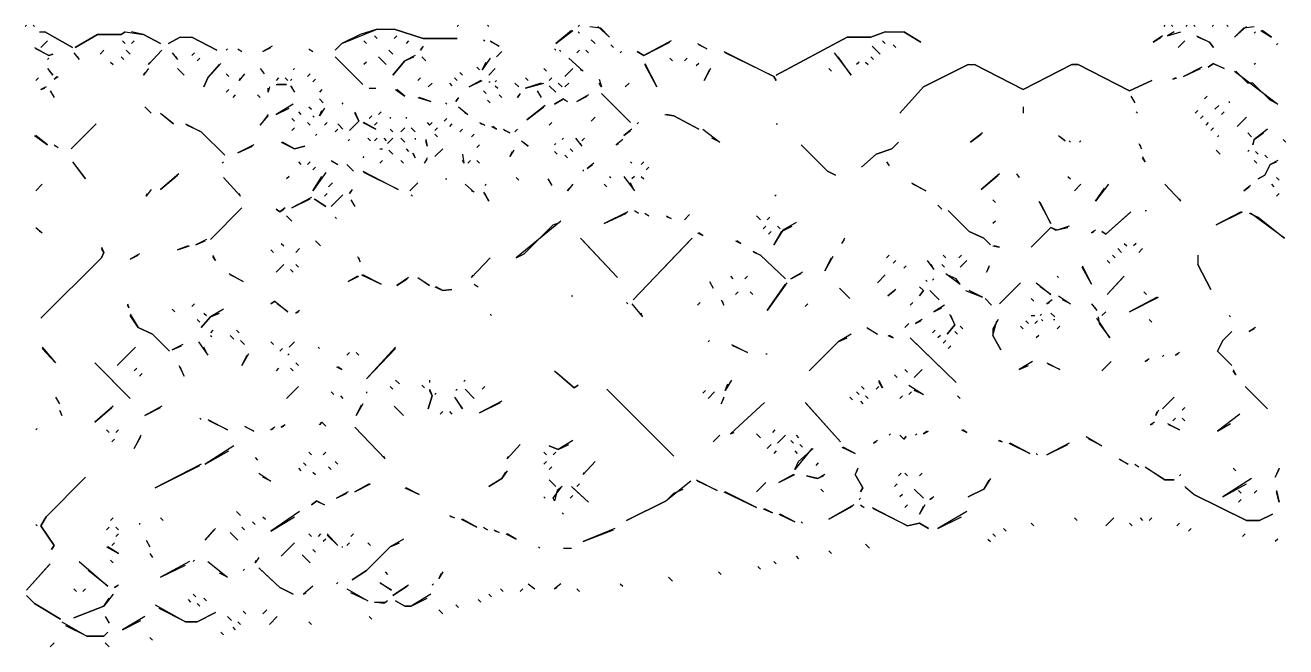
# Model space of a CAD drawing. Extents: x 1 to 2775, y -31 to 2075.
# Drawn here: x 1571.2 to 1731.2, y 1996 to 2074.8 of the extents above; entities that cross this region are included whole.
import ezdxf

# ---------------------------------------------------------------- set-up
doc = ezdxf.new("R2010")
doc.units = 0
doc.layers.add('LINEWORK', color=4, linetype='CONTINUOUS')

msp = doc.modelspace()

# ---------------------------------------------------------------- linework, layer by layer
at = {"layer": 'LINEWORK'}
for points in [[(1571.3333, 2074.8333), (1571.1667, 2074.6667)], [(1572.1667, 2074.8333), (1572.3333, 2074.6667)], [(1573, 2074), (1573.6667, 2074), (1577.1667, 2072), (1573.6667, 2074)], [(1583.8333, 2074), (1583.3333, 2073.6667), (1580.3333, 2073.6667), (1577.5, 2072), (1580.3333, 2073.6667), (1583.3333, 2073.6667), (1583.8333, 2074), (1586.1667, 2073.6667), (1588.3333, 2072.5), (1586.1667, 2073.6667), (1584.6667, 2074)], [(1615.8333, 2074.3333), (1613.6667, 2073.6667), (1611.3333, 2072.5), (1610.5, 2071.6667), (1611.3333, 2072.5), (1615.8333, 2074.3333), (1618, 2074.3333), (1621.6667, 2073.1667), (1626, 2073.1667), (1621.6667, 2073.1667), (1618, 2074.3333)], [(1626.1667, 2074.8333), (1626, 2074.6667)], [(1629.8333, 2074.8333), (1630, 2074.6667)], [(1640.5, 2074.1667), (1638.5, 2072.5), (1640.6667, 2074.1667)], [(1641.5, 2074.8333), (1641.3333, 2074.6667)], [(1641.3333, 2074), (1641.5, 2073.8333)], [(1642.8333, 2074.6667), (1644.1667, 2074.5), (1645.3333, 2073.3333), (1643.8333, 2074.6667)], [(1680.3333, 2074), (1678.5, 2073.3333), (1675.5, 2073.3333), (1666.5, 2068.5), (1675.5, 2073.3333), (1678.5, 2073.3333), (1680.3333, 2074), (1682.6667, 2074), (1684.8333, 2072.6667), (1682.6667, 2074)], [(1715.8333, 2074.8333), (1715.6667, 2074.6667)], [(1717, 2074), (1716.1667, 2073.5), (1717.8333, 2074)], [(1716.6667, 2074.8333), (1716.8333, 2074.6667)], [(1718.6667, 2074.8333), (1718.5, 2074.6667)], [(1719.5, 2074.8333), (1719.6667, 2074.6667)], [(1722, 2074.8333), (1721.8333, 2074.6667)], [(1723.6667, 2074.8333), (1723.8333, 2074.6667)], [(1726.1667, 2074.6667), (1724.6667, 2073.3333), (1725.8333, 2074.5), (1727.1667, 2074.6667)], [(1727.3333, 2074), (1727.1667, 2073.8333)], [(1728, 2074.1667), (1729.3333, 2073.3333), (1728.1667, 2074.1667)], [(1572.3333, 2072), (1574.1667, 2071), (1574.6667, 2071.1667), (1574.1667, 2071), (1572.5, 2071.8333)], [(1574, 2072.8333), (1573.1667, 2072)], [(1583.5, 2072.8333), (1583.8333, 2072.5)], [(1585, 2072.8333), (1584.6667, 2072.5)], [(1590.8333, 2073.3333), (1589.3333, 2072.5), (1590.8333, 2073.3333), (1592.3333, 2073.3333), (1595.5, 2071.6667), (1592.3333, 2073.3333)], [(1602.5, 2072.1667), (1601.3333, 2071.5), (1602.3333, 2072)], [(1614.1667, 2072.8333), (1614.5, 2072.5)], [(1615.5, 2073.5), (1615.8333, 2073.1667)], [(1618.3333, 2073.5), (1618, 2073.1667)], [(1619.8333, 2072.8333), (1619.5, 2072.5)], [(1621.6667, 2072.1667), (1621.3333, 2071.6667), (1621.5, 2072)], [(1629.3333, 2073), (1629.5, 2072.8333)], [(1630.1667, 2072.8333), (1631.3333, 2072.1667), (1630.3333, 2072.6667)], [(1643, 2073), (1643.5, 2072.5)], [(1645.5, 2072.3333), (1645.8333, 2072)], [(1653.1667, 2072.8333), (1649.6667, 2071), (1648.8333, 2071.5), (1649.6667, 2071), (1653, 2072.6667)], [(1656.5, 2072.5), (1657.6667, 2071.8333), (1656.6667, 2072.3333)], [(1678.6667, 2072.1667), (1679.6667, 2071.1667)], [(1680, 2072.8333), (1680.3333, 2072.5)], [(1681.3333, 2072.3333), (1681.6667, 2072)], [(1715.5, 2073.5), (1714.3333, 2072.6667), (1715.3333, 2073.3333)], [(1718.3333, 2072.8333), (1717.5, 2072)], [(1719.8333, 2073.5), (1721.5, 2072.6667), (1722, 2072), (1721.5, 2072.6667), (1720, 2073.3333)], [(1730.1667, 2072.5), (1730, 2072.3333)], [(1574.1667, 2070.6667), (1574, 2070.5)], [(1577.3333, 2071.3333), (1578, 2070.5), (1577.8333, 2070.8333)], [(1581.1667, 2071.6667), (1580.6667, 2071.1667)], [(1583.3333, 2070.8333), (1583.6667, 2070.5)], [(1584, 2071.6667), (1584.5, 2071.1667)], [(1588.5, 2071.6667), (1586.8333, 2069.8333), (1587, 2070.1667)], [(1589.8333, 2071.3333), (1590.5, 2070.5), (1590.3333, 2070.8333)], [(1592.6667, 2071.3333), (1592.3333, 2071)], [(1593.3333, 2070.6667), (1593, 2070.3333)], [(1596.8333, 2071.8333), (1596.6667, 2071.6667)], [(1598.1667, 2071.8333), (1598.6667, 2071.5), (1598.3333, 2071.6667)], [(1607.1667, 2071.8333), (1607.6667, 2071.5), (1607.3333, 2071.6667)], [(1610.5, 2070.8333), (1614, 2067.3333)], [(1616, 2070.8333), (1617, 2069.8333)], [(1617.3333, 2071.6667), (1617.8333, 2071.1667)], [(1620.6667, 2071), (1619.3333, 2070.3333), (1617.8333, 2068.5), (1619.3333, 2070.3333), (1620.5, 2070.8333)], [(1621.5, 2070.8333), (1622, 2070.3333)], [(1630.1667, 2070.6667), (1629.1667, 2069.1667), (1629.6667, 2070.1667)], [(1631.6667, 2071.5), (1631, 2070.8333)], [(1638.3333, 2071.8333), (1638.5, 2071.6667)], [(1639, 2071.6667), (1639.1667, 2071.5)], [(1640.1667, 2070.6667), (1642, 2069), (1641.6667, 2069.1667)], [(1641.5, 2071.6667), (1641.1667, 2071.3333)], [(1642.3333, 2071.6667), (1642.6667, 2071.3333)], [(1646.8333, 2071.5), (1646.6667, 2071.3333)], [(1653, 2070.6667), (1653.3333, 2070.3333)], [(1655.1667, 2070.6667), (1654.8333, 2070.3333)], [(1659.8333, 2071.5), (1666.1667, 2068.3333), (1666.5, 2067.8333), (1666.1667, 2068.3333), (1660, 2071.3333)], [(1673.8333, 2071.3333), (1676, 2068.5), (1674.3333, 2070.8333)], [(1678.5, 2070.8333), (1678.8333, 2070.5)], [(1574, 2069.3333), (1574.6667, 2068.5), (1574.1667, 2069.1667)], [(1582, 2070.1667), (1582.3333, 2069.8333)], [(1586.8333, 2069.3333), (1586.1667, 2068.5), (1586.3333, 2068.8333)], [(1590.5, 2069.3333), (1591.3333, 2068.5)], [(1596, 2070), (1594.3333, 2068.1667), (1593.8333, 2067), (1594.3333, 2068.1667), (1595.8333, 2069.8333)], [(1601, 2069.3333), (1601.5, 2068.6667), (1601.3333, 2069)], [(1605.3333, 2069.3333), (1605.1667, 2069.1667)], [(1614.5, 2070.1667), (1614.1667, 2069.8333)], [(1626.3333, 2068.8333), (1626.6667, 2068.5)], [(1628.5, 2069.5), (1628.8333, 2069.1667)], [(1630.8333, 2069.3333), (1630, 2068.5)], [(1637, 2069.3333), (1637.3333, 2069)], [(1640.6667, 2069.3333), (1639.6667, 2068.3333)], [(1649.8333, 2070), (1651.3333, 2067), (1649.8333, 2069.8333)], [(1656.6667, 2070), (1656.3333, 2069.6667)], [(1658.1667, 2069.3333), (1657.3333, 2067.8333), (1658, 2069.1667)], [(1673.1667, 2069.3333), (1673.5, 2069)], [(1677, 2070.1667), (1676.6667, 2069.8333)], [(1677.8333, 2070.1667), (1678.1667, 2069.8333)], [(1690.8333, 2069.8333), (1685.1667, 2067), (1682.1667, 2063.6667), (1685.1667, 2067), (1690.8333, 2069.8333), (1691.6667, 2069.8333), (1697.8333, 2066.6667), (1704, 2069.8333), (1704.8333, 2069.8333), (1711.3333, 2066.5), (1714.1667, 2067.8333), (1711.3333, 2066.5), (1704.8333, 2069.8333), (1704, 2069.8333), (1697.8333, 2066.6667), (1691.6667, 2069.8333)], [(1720.5, 2069.5), (1718.1667, 2068.3333), (1720.3333, 2069.3333)], [(1722, 2070), (1721.3333, 2069.5), (1722, 2070), (1723.3333, 2069.3333), (1722.1667, 2069.8333)], [(1724.6667, 2069), (1730.1667, 2064.8333), (1729.1667, 2065.3333), (1727, 2067.5), (1726.3333, 2067.5), (1724.8333, 2069)], [(1727.3333, 2070), (1727.1667, 2069.8333)], [(1572.8333, 2068.1667), (1572.5, 2067.8333)], [(1575.1667, 2068.3333), (1574.8333, 2068), (1575.3333, 2068.3333)], [(1596.6667, 2068.6667), (1597, 2068.3333)], [(1599, 2068.6667), (1598.3333, 2067.8333), (1598.5, 2068.1667)], [(1603.3333, 2068.1667), (1603, 2067.8333)], [(1603, 2067.3333), (1604.3333, 2067.3333), (1603.1667, 2067.3333)], [(1604.1667, 2068.1667), (1604.5, 2067.8333)], [(1605, 2068), (1604.8333, 2067.8333)], [(1607.3333, 2068.6667), (1607, 2068.3333)], [(1608, 2068), (1607.6667, 2067.6667)], [(1621.3333, 2068.1667), (1621, 2067.8333)], [(1622.8333, 2067.5), (1622.3333, 2067)], [(1625, 2067.5), (1625.3333, 2067.1667)], [(1625.6667, 2068.1667), (1626, 2067.8333)], [(1629, 2067.8333), (1627.5, 2067), (1629.1667, 2067.8333)], [(1630, 2067.6667), (1630.1667, 2067.6667)], [(1631, 2067.8333), (1630.8333, 2067.6667)], [(1633.3333, 2067.5), (1633.8333, 2067)], [(1634.6667, 2068.1667), (1635, 2067.8333)], [(1636.6667, 2067.5), (1634.6667, 2066.8333), (1637, 2067.5)], [(1638, 2068.1667), (1637.6667, 2067.8333)], [(1638.8333, 2067.5), (1639.3333, 2067)], [(1640.1667, 2067.5), (1639.6667, 2067)], [(1644, 2068), (1644.3333, 2067), (1644, 2067.5)], [(1647.8333, 2067.5), (1647.3333, 2067)], [(1717.1667, 2068.1667), (1716.8333, 2068), (1717.3333, 2068.1667)], [(1573.8333, 2067), (1573.1667, 2066.6667), (1573.6667, 2066.8333)], [(1574.3333, 2066.5), (1574.8333, 2065.6667), (1574.5, 2066.3333)], [(1597, 2066.6667), (1596.6667, 2066.3333)], [(1597.8333, 2066), (1597.5, 2065.6667)], [(1600.6667, 2066), (1601, 2065.6667)], [(1602.1667, 2067), (1602, 2066.3333), (1602, 2066.8333)], [(1604.8333, 2067.1667), (1605.3333, 2066.3333), (1605, 2067)], [(1608.8333, 2066.6667), (1608.5, 2066.3333)], [(1614.8333, 2066.8333), (1615.6667, 2066.8333)], [(1618.1667, 2066.6667), (1619.3333, 2065.8333), (1618.3333, 2066.6667)], [(1621, 2065.6667), (1622.6667, 2065.1667), (1621.1667, 2065.6667)], [(1626.1667, 2065.6667), (1625.8333, 2065.1667), (1626, 2065.5)], [(1629.3333, 2066.5), (1629.6667, 2066.1667)], [(1630.8333, 2067.1667), (1631.1667, 2066.8333)], [(1631.3333, 2066), (1631.6667, 2065.6667)], [(1634, 2066.1667), (1633.6667, 2065.6667), (1633.8333, 2066)], [(1636.1667, 2066.5), (1636.6667, 2065.6667), (1636.3333, 2066.3333)], [(1637.6667, 2067.1667), (1638.5, 2066.3333)], [(1642.6667, 2066), (1641.1667, 2065.1667), (1642.5, 2065.8333)], [(1644.3333, 2066.1667), (1648, 2062.5)], [(1711.5, 2065.8333), (1712, 2065), (1711.6667, 2065.6667)], [(1721.1667, 2065.8333), (1720.8333, 2065.5)], [(1586.3333, 2064.5), (1587.1667, 2063.6667)], [(1605.1667, 2064.8333), (1603, 2063.5), (1604.6667, 2064.3333)], [(1607.1667, 2064.5), (1607.5, 2064.1667)], [(1608.5, 2065.5), (1609, 2065)], [(1609.1667, 2064.3333), (1608.5, 2063.3333), (1608.8333, 2064)], [(1611.5, 2065), (1611.3333, 2064.8333)], [(1624.5, 2065), (1624.6667, 2064.8333)], [(1626.1667, 2064.5), (1627.3333, 2063.5), (1627, 2063.6667)], [(1629.8333, 2065.3333), (1630.1667, 2065)], [(1637.1667, 2064.6667), (1634.8333, 2062.8333), (1637, 2064.5)], [(1639.5, 2065.5), (1638.3333, 2064.8333), (1639.5, 2065.5), (1640, 2065.1667), (1639.6667, 2065.3333)], [(1697.8333, 2064.5), (1697.8333, 2063.6667)], [(1720, 2064), (1719.6667, 2063.6667)], [(1722.6667, 2064.6667), (1722.1667, 2064.1667)], [(1724, 2065.1667), (1724, 2065)], [(1588.3333, 2063.6667), (1590, 2062.3333), (1588.5, 2063.5)], [(1602, 2063.5), (1601, 2062.1667), (1602, 2063.3333)], [(1605, 2063), (1605.3333, 2062.6667)], [(1605.8333, 2063.8333), (1606.1667, 2063.5)], [(1607, 2062.5), (1607.3333, 2062.1667)], [(1607.6667, 2063.3333), (1607.8333, 2063.1667)], [(1609.5, 2062.5), (1609.1667, 2062.1667)], [(1613, 2063.8333), (1613.5, 2062.6667), (1612.3333, 2061.5), (1613.5, 2062.6667), (1613, 2063.6667)], [(1614, 2062.5), (1615.6667, 2061.6667), (1614.1667, 2062.5)], [(1615.1667, 2063.3333), (1614.8333, 2063)], [(1615.8333, 2062.5), (1615.5, 2062.1667)], [(1616.3333, 2063.8333), (1616, 2063.5)], [(1617.5, 2063.1667), (1617.5, 2063)], [(1619.5, 2063.1667), (1619.5, 2063)], [(1622.1667, 2062.5), (1622.5, 2062.1667), (1622.8333, 2062.5), (1622.5, 2062.1667)], [(1624.6667, 2063), (1624.3333, 2062.6667)], [(1628.8333, 2062.5), (1629.5, 2062.1667), (1629, 2062.3333)], [(1638, 2062.5), (1637.6667, 2062.1667)], [(1643.5, 2063.1667), (1643, 2062.6667)], [(1649, 2062.5), (1648.8333, 2062.3333)], [(1652.3333, 2063.5), (1653.5, 2063.3333), (1656.6667, 2061.6667), (1653.5, 2063.3333), (1652.5, 2063.5)], [(1712.1667, 2063.8333), (1712.3333, 2063.6667)], [(1720.6667, 2063.3333), (1720.3333, 2063)], [(1721.3333, 2062.5), (1721, 2062.1667)], [(1723.3333, 2063.8333), (1723, 2063.5)], [(1726.1667, 2063.1667), (1725, 2062)], [(1572.3333, 2060.8333), (1574, 2059.6667), (1572.5, 2060.8333)], [(1580.1667, 2062.3333), (1577, 2059.1667)], [(1591.5, 2062.3333), (1593.5, 2061.3333), (1596.5, 2058.3333), (1593.5, 2061.3333), (1591.6667, 2062.1667)], [(1605.3333, 2061.8333), (1605, 2061.5)], [(1608.1667, 2061), (1608, 2060.8333)], [(1610.8333, 2061.6667), (1610.5, 2061.3333)], [(1610.8333, 2062.3333), (1611.5, 2061.6667), (1611, 2062.1667)], [(1617.5, 2061.6667), (1617.8333, 2061.3333)], [(1619.3333, 2061.8333), (1618.8333, 2061.3333)], [(1620.1667, 2061.8333), (1620.6667, 2061.3333)], [(1623.5, 2061.8333), (1623.1667, 2061.5)], [(1623.1667, 2061), (1623.5, 2060.6667)], [(1625.3333, 2062.3333), (1625, 2062)], [(1626.6667, 2061.6667), (1626.3333, 2061.3333)], [(1628.1667, 2061), (1627.8333, 2060.6667)], [(1630.3333, 2062), (1631, 2061.6667), (1630.5, 2062)], [(1631.8333, 2061.6667), (1632.6667, 2061.1667), (1632, 2061.5)], [(1633.6667, 2061.6667), (1633.3333, 2061.3333)], [(1648.1667, 2061.6667), (1647.1667, 2060.8333), (1648, 2061.5)], [(1657.1667, 2061.6667), (1659.3333, 2060), (1658.3333, 2060.5)], [(1666.5, 2062.3333), (1666.6667, 2062.3333)], [(1692.6667, 2061.1667), (1691.1667, 2060), (1692.5, 2061)], [(1702.3333, 2060.8333), (1703.1667, 2060.1667), (1702.5, 2060.6667)], [(1722, 2061.8333), (1721.6667, 2061.5)], [(1722.6667, 2060.8333), (1722.5, 2060.6667)], [(1726.3333, 2061.1667), (1726.8333, 2060.6667)], [(1728.8333, 2061.6667), (1727.1667, 2060.3333), (1727, 2059.6667), (1727.1667, 2060.3333), (1728.3333, 2061.1667)], [(1574.8333, 2059.6667), (1575.3333, 2059.3333), (1575, 2059.5)], [(1600.1667, 2059.6667), (1598.1667, 2058.6667), (1600, 2059.5)], [(1603.6667, 2060), (1605.3333, 2059.1667), (1606.6667, 2059.5), (1605.3333, 2059.1667), (1603.8333, 2060)], [(1612.3333, 2060.3333), (1612.1667, 2060.1667)], [(1614.6667, 2060.5), (1615, 2060.1667)], [(1615.8333, 2060.5), (1615.5, 2060.1667)], [(1616.6667, 2060.5), (1617, 2060.1667)], [(1617.8333, 2060.5), (1617.1667, 2059.8333)], [(1618.8333, 2060.5), (1619.3333, 2060)], [(1620.6667, 2060.5), (1620.6667, 2060.3333)], [(1622, 2060.3333), (1622.1667, 2059.5), (1622, 2060.1667)], [(1628.8333, 2059.6667), (1628.5, 2059.3333)], [(1634.1667, 2060.1667), (1635, 2059.5), (1634.3333, 2060)], [(1638.5, 2059.8333), (1638.3333, 2059.6667)], [(1639.5, 2060.5), (1639.3333, 2060.3333)], [(1641, 2060.5), (1641.8333, 2059.5), (1641.6667, 2059.8333)], [(1642.1667, 2060.5), (1641.8333, 2060.1667)], [(1647, 2060.3333), (1646.1667, 2059.6667), (1646.5, 2059.8333)], [(1669.6667, 2059.6667), (1673, 2056.3333), (1674, 2055.8333), (1673, 2056.3333)], [(1682, 2060), (1681.1667, 2059.1667), (1679.1667, 2058.5), (1677.3333, 2056.8333), (1679.1667, 2058.5), (1681.1667, 2059.1667)], [(1703.6667, 2060.1667), (1703.8333, 2060)], [(1705.1667, 2060.1667), (1705, 2060)], [(1712.5, 2059.8333), (1712.8333, 2059.1667), (1712.6667, 2059.6667)], [(1730.8333, 2060.3333), (1731.1667, 2060)], [(1610, 2057.6667), (1610.8333, 2057.1667), (1610.1667, 2057.5)], [(1614.1667, 2058.1667), (1614, 2058)], [(1616.1667, 2059.1667), (1616.5, 2059.1667)], [(1616.5, 2057.6667), (1616.1667, 2057.3333)], [(1617.3333, 2059), (1617.8333, 2058.5)], [(1618.8333, 2057.6667), (1619.1667, 2057.3333)], [(1619.5, 2059.1667), (1619.8333, 2058.8333)], [(1620.3333, 2058.6667), (1620.6667, 2058), (1620.5, 2058.5)], [(1622.1667, 2058), (1621.8333, 2057.3333), (1622.1667, 2057.8333)], [(1624.1667, 2059.1667), (1623.1667, 2058.1667)], [(1626.6667, 2058.5), (1626.8333, 2057.3333), (1626.6667, 2057.6667)], [(1627.6667, 2057.6667), (1627.3333, 2057.3333)], [(1628.5, 2057.6667), (1628.8333, 2057.3333)], [(1633.1667, 2059), (1632.6667, 2058.1667), (1633, 2058.8333)], [(1638.3333, 2058.8333), (1638.6667, 2058.5)], [(1639.6667, 2058.3333), (1640, 2058)], [(1640.3333, 2059.1667), (1640.6667, 2058.8333)], [(1713, 2058.1667), (1713.3333, 2057.5), (1713, 2058)], [(1722.3333, 2059), (1722.8333, 2058.5)], [(1726.5, 2059), (1726.3333, 2058.8333)], [(1727.1667, 2057.6667), (1727.5, 2057.3333)], [(1727.3333, 2058.8333), (1727.6667, 2058.5)], [(1730.1667, 2057.6667), (1729.1667, 2057.1667), (1728.5, 2055.8333), (1727.6667, 2055.3333), (1728.5, 2055.8333), (1729.1667, 2057.1667), (1730, 2057.5)], [(1728.5, 2058.3333), (1728.8333, 2058)], [(1577.1667, 2057.5), (1578.8333, 2055.3333), (1577.3333, 2057.3333)], [(1590.6667, 2056), (1588.3333, 2054), (1590.5, 2055.8333)], [(1596.3333, 2057.5), (1596.1667, 2057.3333)], [(1605.8333, 2057.5), (1606.1667, 2057.1667)], [(1607.3333, 2057.5), (1607, 2057.1667)], [(1608, 2056.8333), (1607.6667, 2056.5)], [(1609.3333, 2056.1667), (1607.6667, 2053.8333), (1608.8333, 2055.6667)], [(1612, 2057.1667), (1612.8333, 2056.3333)], [(1614, 2056.3333), (1618.5, 2054), (1614.1667, 2056.1667)], [(1642, 2056.5), (1642, 2056.3333)], [(1643.3333, 2057.3333), (1642.5, 2056.6667), (1643.1667, 2057.1667)], [(1648, 2057.5), (1648.1667, 2057.3333)], [(1649.6667, 2057.5), (1649.3333, 2057.1667)], [(1650.3333, 2056.8333), (1650, 2056.5)], [(1680.5, 2057.5), (1680.8333, 2057), (1680.6667, 2057.3333)], [(1694.8333, 2056), (1692.5, 2054), (1694.6667, 2055.8333)], [(1697, 2056), (1697.3333, 2055.5), (1697.1667, 2055.8333)], [(1573.3333, 2054.6667), (1572.5, 2053.8333)], [(1596.3333, 2055.5), (1598.5, 2053.1667), (1598.3333, 2053.5)], [(1604.6667, 2055.6667), (1604.3333, 2055.3333)], [(1610.1667, 2054.8333), (1609.6667, 2054.3333)], [(1621, 2054.8333), (1620, 2053.8333)], [(1624.5, 2055.3333), (1624.6667, 2055.3333)], [(1627, 2054.6667), (1628.1667, 2053.6667), (1627.8333, 2053.8333)], [(1629.6667, 2054.6667), (1629.5, 2054.5)], [(1633.5, 2055.5), (1633.8333, 2055.1667)], [(1637.5, 2055.3333), (1638, 2054.5), (1637.6667, 2055.1667)], [(1640.6667, 2054.6667), (1640, 2053.8333), (1640.1667, 2054.1667)], [(1644.6667, 2054.6667), (1645, 2054.3333)], [(1645.3333, 2055.6667), (1645.5, 2055.5)], [(1647.1667, 2055.6667), (1648.5, 2053.8333), (1648, 2054.8333)], [(1648.5, 2055.6667), (1648.1667, 2055.3333)], [(1649.3333, 2055.6667), (1649.6667, 2055.3333)], [(1683.6667, 2054.8333), (1685.5, 2053.8333), (1683.8333, 2054.6667)], [(1703.5, 2055.6667), (1703.8333, 2055.3333)], [(1705.1667, 2054.6667), (1704.3333, 2053.8333)], [(1708.6667, 2054.6667), (1707, 2052.5), (1708.1667, 2054.1667)], [(1715.8333, 2054.6667), (1717.8333, 2052.5), (1717.6667, 2052.8333)], [(1726.6667, 2054.5), (1725.8333, 2053.8333), (1726.5, 2054.3333)], [(1729.3333, 2054.6667), (1729.6667, 2054.3333)], [(1730, 2055.5), (1730.3333, 2055.1667)], [(1587.1667, 2054), (1586.5, 2053.1667), (1586.6667, 2053.5)], [(1607.5, 2053), (1605, 2051.6667), (1607.3333, 2052.8333)], [(1607.8333, 2052.8333), (1609.3333, 2051.8333), (1608, 2052.6667)], [(1609.5, 2053.5), (1609.1667, 2053.1667)], [(1611.5, 2053.3333), (1610, 2051.8333)], [(1612.6667, 2054), (1612.3333, 2053.5), (1612.5, 2053.8333)], [(1620.1667, 2053.3333), (1620.3333, 2053.1667)], [(1629.3333, 2053.6667), (1630, 2052.5), (1629.5, 2053.5)], [(1666.5, 2053.3333), (1666.3333, 2053.1667)], [(1730.3333, 2053.5), (1730, 2053.1667)], [(1598.6667, 2051.6667), (1594.6667, 2047.6667)], [(1604.1667, 2051.6667), (1603.5, 2051.1667), (1603, 2051.5), (1603.5, 2051.1667), (1604, 2051.5)], [(1612.5, 2052.6667), (1613, 2051.8333), (1612.6667, 2052.5)], [(1648.5, 2051.3333), (1649, 2051), (1648.6667, 2051.1667)], [(1687, 2052), (1687.5, 2051.5)], [(1688.3333, 2051.3333), (1691, 2048.6667), (1692.8333, 2047.8333), (1693.6667, 2047), (1692.8333, 2047.8333), (1691, 2048.6667)], [(1694, 2052.6667), (1694.3333, 2052.3333)], [(1699.8333, 2052.5), (1701.3333, 2049.6667), (1700, 2052.3333)], [(1713.3333, 2051.3333), (1713.5, 2051.3333)], [(1604.3333, 2050.6667), (1605, 2050)], [(1610.5, 2050.5), (1610.6667, 2050.3333)], [(1639.1667, 2050), (1633.5, 2045.3333), (1634.5, 2045.8333), (1638.1667, 2049.5), (1639, 2049.8333)], [(1647.6667, 2051.1667), (1644.6667, 2049.6667), (1647.5, 2051)], [(1649.8333, 2051), (1650.3333, 2050.6667), (1650, 2050.8333)], [(1652.5, 2050.6667), (1653.1667, 2050.3333), (1652.6667, 2050.5)], [(1655.5, 2050.8333), (1654.8333, 2050.1667)], [(1664, 2050.6667), (1664.5, 2050.1667)], [(1665.6667, 2050.5), (1665.3333, 2050.1667)], [(1669, 2049.8333), (1667.3333, 2048.8333), (1666.1667, 2047), (1667.1667, 2048.6667), (1668.5, 2049.3333)], [(1694.3333, 2050), (1694, 2049.6667)], [(1711.5, 2051.1667), (1708.3333, 2048.3333), (1707.8333, 2048.6667), (1708.3333, 2048.3333), (1711.3333, 2051)], [(1725.5, 2051.1667), (1722.3333, 2049.5), (1725.6667, 2051.1667)], [(1726.5, 2051), (1727.6667, 2050.5), (1731, 2047.8333), (1726.6667, 2051)], [(1572.5, 2049.1667), (1573.3333, 2048.5), (1573, 2048.6667)], [(1656.5, 2048.5), (1657.1667, 2048.1667), (1656.6667, 2048.5)], [(1665.1667, 2049.3333), (1664.8333, 2049)], [(1665.8333, 2048.6667), (1665.5, 2048.3333)], [(1666.6667, 2049.3333), (1667, 2049)], [(1703.6667, 2049.3333), (1702.1667, 2048.8333), (1701.3333, 2049.1667), (1698.8333, 2046.6667), (1701.3333, 2049.1667), (1702, 2048.8333), (1703.5, 2049.1667)], [(1707, 2048.8333), (1706.5, 2048.5), (1706.8333, 2048.6667)], [(1580.8333, 2046.6667), (1581.1667, 2046), (1580.8333, 2045.3333), (1573.1667, 2037.6667), (1580.8333, 2045.3333), (1581.1667, 2046), (1580.8333, 2046.5)], [(1591.8333, 2046.8333), (1590.5, 2046.3333), (1592, 2046.8333)], [(1594.1667, 2047.6667), (1592.8333, 2047), (1594, 2047.5)], [(1603.6667, 2047.1667), (1604, 2046.8333)], [(1606, 2046.5), (1605.5, 2046)], [(1608, 2047.5), (1608.6667, 2046.8333)], [(1641.6667, 2047.8333), (1646.3333, 2042.8333), (1641.8333, 2047.6667)], [(1655.8333, 2047.8333), (1648.3333, 2040), (1655.6667, 2047.6667)], [(1661.3333, 2047.5), (1662, 2047.1667), (1661.5, 2047.5)], [(1675.1667, 2047.8333), (1674.8333, 2047.1667), (1675.1667, 2047.6667)], [(1694, 2046.8333), (1694.8333, 2046.6667), (1694.1667, 2046.8333)], [(1709.8333, 2046.5), (1710.3333, 2046)], [(1710.6667, 2047.1667), (1711, 2046.8333)], [(1712.1667, 2047.1667), (1711.8333, 2046.8333)], [(1713, 2046.5), (1712.5, 2046)], [(1585.6667, 2045.8333), (1584.5, 2045.1667), (1585.5, 2045.6667)], [(1595, 2045.6667), (1595.3333, 2045), (1595, 2045.5)], [(1602.3333, 2046.3333), (1602.6667, 2046)], [(1613.3333, 2045.5), (1613.6667, 2044.8333), (1613.5, 2045.3333)], [(1630.1667, 2045.3333), (1627.8333, 2042.8333), (1628, 2043.1667)], [(1663.5, 2046.1667), (1664.5, 2045.6667), (1667.6667, 2042.6667), (1664.5, 2045.6667), (1663.6667, 2046)], [(1673.6667, 2045.5), (1672.6667, 2043.6667), (1673.5, 2045.3333)], [(1680.8333, 2045.6667), (1680.5, 2045.3333)], [(1681.6667, 2045), (1681.3333, 2044.6667)], [(1685.6667, 2045), (1686.5, 2043.8333), (1686.1667, 2044.5)], [(1687.6667, 2045.6667), (1688, 2045.3333)], [(1690, 2045.6667), (1689.6667, 2045.3333)], [(1690.6667, 2045), (1689.8333, 2044.1667)], [(1708.5, 2045), (1708.8333, 2044.6667)], [(1709.1667, 2045.6667), (1709.5, 2045.3333)], [(1720, 2045.6667), (1720, 2044.5), (1721.6667, 2041.3333), (1720, 2044.5)], [(1597, 2043.3333), (1598.8333, 2042.3333), (1597.1667, 2043.1667)], [(1604, 2044.5), (1603, 2043.5)], [(1604.8333, 2043.8333), (1605.1667, 2043.5)], [(1605.5, 2044.5), (1605.8333, 2044.1667)], [(1669.8333, 2043.5), (1668.3333, 2042.6667), (1669.6667, 2043.3333)], [(1683, 2044.3333), (1682.6667, 2044)], [(1687.5, 2044.5), (1687.8333, 2044.1667)], [(1688, 2043.3333), (1689.8333, 2042), (1689.3333, 2042.6667), (1688.1667, 2043.1667)], [(1693.5, 2044.3333), (1693.1667, 2043.5), (1693.5, 2044.1667)], [(1705.3333, 2044.3333), (1706.5, 2042), (1705.3333, 2044.1667)], [(1613.3333, 2043), (1612.1667, 2042.3333), (1613.5, 2043)], [(1613.8333, 2043.1667), (1616.3333, 2042), (1614, 2043.1667)], [(1619.8333, 2042.8333), (1618.3333, 2041.8333), (1619.6667, 2042.6667)], [(1621, 2042.8333), (1622.5, 2041.8333), (1621.1667, 2042.6667)], [(1623.1667, 2041.6667), (1624.1667, 2041.1667), (1625.3333, 2041.3333), (1624.1667, 2041.1667), (1623.3333, 2041.6667)], [(1628.1667, 2042), (1628.6667, 2041.6667), (1628.3333, 2041.8333)], [(1658, 2042.3333), (1658.5, 2041.5), (1658.1667, 2042.1667)], [(1660.6667, 2043), (1661, 2042.6667)], [(1662.8333, 2043), (1662.5, 2042.6667)], [(1667.8333, 2042.1667), (1665.3333, 2038.6667), (1667.6667, 2042)], [(1680.3333, 2043.1667), (1679.3333, 2042.1667)], [(1684.6667, 2041.6667), (1685.1667, 2041.1667), (1684.6667, 2040.5), (1685.1667, 2041.1667)], [(1685.5, 2042.5), (1685.6667, 2042.3333)], [(1686.5, 2042.6667), (1686.3333, 2042.5)], [(1697.5, 2042.1667), (1694.8333, 2039.5)], [(1699.5, 2042.1667), (1701.3333, 2040.6667), (1700, 2041.6667)], [(1702.1667, 2043), (1702.3333, 2042.8333)], [(1710.6667, 2043), (1708.5, 2040.6667), (1710.5, 2042.8333)], [(1640.5, 2040.5), (1640.6667, 2040.5)], [(1659.5, 2040), (1659.8333, 2039.3333), (1659.6667, 2039.8333)], [(1661.6667, 2041), (1661.3333, 2040.6667)], [(1663.1667, 2041), (1663.5, 2040.6667)], [(1674.5, 2041.5), (1675.8333, 2040.1667)], [(1681.6667, 2041.3333), (1680.6667, 2040.5), (1681.5, 2041.1667)], [(1686, 2041.1667), (1687.1667, 2040)], [(1690.5, 2041.1667), (1692.6667, 2040.3333), (1691, 2041.1667)], [(1693, 2040.1667), (1693.8333, 2039.3333)], [(1698.8333, 2040.1667), (1699.1667, 2039.8333)], [(1701.5, 2040), (1700.8333, 2039.5), (1701.1667, 2039.6667)], [(1702.3333, 2040.5), (1703.8333, 2039.5), (1702.8333, 2040)], [(1714.8333, 2040.3333), (1711.3333, 2038.5), (1715, 2040.3333)], [(1713.1667, 2041), (1713.5, 2040.6667)], [(1584.1667, 2039.5), (1584.3333, 2039), (1584.1667, 2039.3333)], [(1589.8333, 2038.8333), (1590.1667, 2038.5)], [(1592.6667, 2039.5), (1592.3333, 2039.1667)], [(1596.3333, 2038.8333), (1594.6667, 2037.8333), (1593.5, 2036.5), (1594.6667, 2037.8333), (1595.8333, 2038.3333)], [(1602.8333, 2039.8333), (1602.3333, 2039.5), (1602.8333, 2039.8333), (1604.5, 2038.5), (1603.1667, 2039.5)], [(1606, 2038.6667), (1605.5, 2038.3333), (1605.8333, 2038.5)], [(1647.5, 2039.6667), (1647.6667, 2039.5)], [(1648.1667, 2039.5), (1649.5, 2037.8333), (1649.3333, 2038.3333)], [(1656.8333, 2039.6667), (1656.5, 2039.3333)], [(1670.5, 2039.5), (1670.1667, 2039.1667)], [(1683.8333, 2039.6667), (1683.5, 2039.3333)], [(1687.8333, 2039.3333), (1686.5, 2038.5), (1687.5, 2039)], [(1706.5, 2039.5), (1707.1667, 2038.6667), (1707, 2039)], [(1708.3333, 2038.5), (1707.8333, 2038)], [(1584.5, 2038.1667), (1585.5, 2036.5), (1587.3333, 2035.6667), (1589.5, 2033.5), (1587.3333, 2035.6667), (1585.5, 2036.5), (1584.5, 2038)], [(1593, 2037.5), (1593.3333, 2037.1667)], [(1593.8333, 2038.3333), (1594.1667, 2038)], [(1630.1667, 2038.1667), (1630.3333, 2038)], [(1683.3333, 2037), (1682.8333, 2036.5)], [(1685, 2037.5), (1684.1667, 2037), (1684.8333, 2037.3333)], [(1688.5, 2038.1667), (1689.1667, 2036.8333), (1688.1667, 2035.6667), (1689.1667, 2036.8333), (1688.6667, 2038)], [(1694.6667, 2037.5), (1694, 2036.3333), (1694, 2035.5), (1695, 2033.6667), (1694, 2035.5), (1694.5, 2037.3333)], [(1698.1667, 2037.3333), (1698.5, 2037)], [(1698.8333, 2038), (1699.3333, 2038)], [(1699.6667, 2037.3333), (1699.3333, 2037)], [(1700.1667, 2038.1667), (1700, 2038)], [(1700.1667, 2037.5), (1700.3333, 2037.3333)], [(1701.3333, 2038.3333), (1701.8333, 2037.8333)], [(1701.6667, 2037.5), (1701.8333, 2037.5)], [(1707.3333, 2037.8333), (1707.5, 2037), (1708.8333, 2035.1667), (1707.1667, 2037.6667)], [(1713.8333, 2037.5), (1714.1667, 2037.1667)], [(1724, 2038), (1724.1667, 2037.8333)], [(1595, 2036.1667), (1594.6667, 2035.8333)], [(1594.6667, 2035.5), (1594.8333, 2035.3333)], [(1597.1667, 2035.5), (1597.6667, 2035)], [(1598, 2036.1667), (1598.3333, 2035.8333)], [(1676, 2035.6667), (1674.3333, 2034.6667), (1670.6667, 2031), (1674.3333, 2034.6667), (1675.5, 2035.1667)], [(1678, 2036.5), (1679.3333, 2035.6667), (1678.1667, 2036.3333)], [(1680.6667, 2035.5), (1681.3333, 2035.1667), (1680.8333, 2035.5)], [(1686.6667, 2036.1667), (1686.3333, 2035.8333)], [(1687.3333, 2035.5), (1687, 2035.1667)], [(1689.1667, 2036), (1689.5, 2035.6667)], [(1689.8333, 2036.6667), (1690.1667, 2036.3333)], [(1697.5, 2036.6667), (1697.8333, 2036.3333)], [(1699.8333, 2035.5), (1699.5, 2035.1667)], [(1702.5, 2036.6667), (1702.1667, 2036.3333)], [(1724.3333, 2036), (1723.1667, 2034.8333), (1722.5, 2033.5), (1724.3333, 2031.6667), (1722.5, 2033.5), (1723.1667, 2034.8333)], [(1727.3333, 2036.5), (1726.5, 2036), (1727.1667, 2036.3333)], [(1573.3333, 2034), (1575, 2032), (1573.3333, 2033.8333)], [(1585.1667, 2034), (1582.8333, 2031.6667)], [(1591.1667, 2034.3333), (1589.8333, 2033.6667), (1591, 2034.1667)], [(1593.1667, 2034.6667), (1594.3333, 2033), (1593.8333, 2034)], [(1598.5, 2034.8333), (1599, 2034.3333)], [(1602.3333, 2034.6667), (1602.6667, 2034.3333)], [(1603.8333, 2033.8333), (1603.5, 2033.5)], [(1605.3333, 2034.6667), (1604.6667, 2034)], [(1608.3333, 2034), (1608.5, 2033.8333)], [(1618.1667, 2034), (1614.5, 2030), (1618.1667, 2033.8333)], [(1658, 2034.8333), (1657.8333, 2034.6667)], [(1660.8333, 2034.3333), (1662.8333, 2033.3333), (1661, 2034.1667)], [(1683.5, 2035.1667), (1689.3333, 2029.5), (1683.6667, 2035)], [(1688, 2034.8333), (1687.6667, 2034.5)], [(1688.6667, 2034.1667), (1688.3333, 2033.8333)], [(1580, 2032), (1584.5, 2027.5), (1580.1667, 2031.8333)], [(1599.5, 2033.1667), (1598.6667, 2031.6667), (1599.3333, 2033)], [(1604.6667, 2033.1667), (1604.5, 2033)], [(1605.5, 2032), (1605.8333, 2031.6667)], [(1612.3333, 2033.3333), (1612, 2033)], [(1613.1667, 2033.3333), (1613.5, 2033)], [(1665.1667, 2033.1667), (1665.3333, 2033.1667)], [(1699, 2032.1667), (1697.3333, 2031.1667), (1698.5, 2031.6667)], [(1700.8333, 2032), (1702.5, 2031.1667), (1701, 2031.8333)], [(1709, 2032.1667), (1707.8333, 2031)], [(1713.8333, 2032.5), (1713.3333, 2032.1667), (1713.6667, 2032.3333)], [(1715.6667, 2033), (1715.5, 2032.8333)], [(1717.6667, 2033.3333), (1717.1667, 2033), (1717.5, 2033.1667)], [(1585.3333, 2031.3333), (1585, 2031)], [(1586, 2030.6667), (1585.6667, 2030.3333)], [(1590.6667, 2031.6667), (1591.3333, 2030.3333), (1590.8333, 2031.5)], [(1603.3333, 2031.3333), (1603, 2031)], [(1604.8333, 2031.3333), (1605.1667, 2031)], [(1610.6667, 2031.5), (1611.3333, 2031.1667), (1610.8333, 2031.5)], [(1638.3333, 2031), (1640.8333, 2028.8333), (1641.3333, 2029.1667), (1640.8333, 2028.8333), (1638.5, 2030.8333)], [(1681.5, 2030.5), (1681.8333, 2030.1667)], [(1682.8333, 2031.1667), (1683.1667, 2030.8333)], [(1685, 2031.1667), (1684, 2030.1667)], [(1724.5, 2031.1667), (1724.8333, 2030.5), (1724.5, 2031)], [(1605.8333, 2029), (1604.3333, 2027.5)], [(1617.5, 2029), (1617.8333, 2028.6667)], [(1618.1667, 2029.8333), (1618.6667, 2029.3333)], [(1621.5, 2029.1667), (1621.8333, 2028.8333)], [(1622.5, 2029.8333), (1622.5, 2029.5)], [(1627, 2029.8333), (1626.8333, 2029.6667)], [(1629.5, 2029), (1629.1667, 2028.6667)], [(1660.8333, 2029.8333), (1660, 2028.5), (1660.3333, 2029.3333)], [(1677.3333, 2029), (1677.6667, 2028.6667)], [(1679.5, 2029), (1679.1667, 2028.6667)], [(1679.5, 2029.8333), (1680, 2028.8333), (1679.5, 2029.6667)], [(1683.3333, 2029.1667), (1685.1667, 2028), (1684, 2028.5)], [(1726, 2029), (1728.8333, 2026.1667)], [(1575, 2027.6667), (1575.5, 2026.8333), (1575.1667, 2027.5)], [(1610, 2028.3333), (1610.3333, 2028)], [(1611.1667, 2027.8333), (1611.5, 2027.5)], [(1614.5, 2028.3333), (1614.5, 2028.1667)], [(1622.5, 2028.6667), (1622.8333, 2027.8333), (1622.3333, 2026.1667), (1622.8333, 2027.8333), (1622.5, 2028.5)], [(1623.3333, 2028.1667), (1623.1667, 2028)], [(1625.6667, 2027.6667), (1626.6667, 2026.1667), (1625.8333, 2027.5)], [(1626, 2028.6667), (1625.8333, 2028.5)], [(1627, 2028.6667), (1628.1667, 2027.5)], [(1645, 2028.6667), (1653.5, 2020.1667)], [(1657.5, 2028.5), (1657.1667, 2028.1667)], [(1658.6667, 2028.3333), (1657.8333, 2027.5)], [(1659.8333, 2027.6667), (1659.5, 2026.8333), (1659.8333, 2027.5)], [(1675.8333, 2027.6667), (1676.1667, 2027.3333)], [(1676.6667, 2028.3333), (1677, 2028)], [(1677.8333, 2027.8333), (1678.1667, 2027.5)], [(1682.5, 2027.8333), (1682.1667, 2027.5)], [(1683.6667, 2028.3333), (1683.3333, 2028)], [(1689.5, 2027.8333), (1689.8333, 2027.5)], [(1717, 2027.6667), (1715.5, 2026.1667)], [(1575.5, 2026), (1575.8333, 2025.3333), (1575.6667, 2025.8333)], [(1582.3333, 2026.5), (1580, 2024.5), (1582.1667, 2026.3333)], [(1588.5, 2026.5), (1586.3333, 2025.3333), (1588.3333, 2026.3333)], [(1614, 2026.8333), (1613.1667, 2025.3333), (1613.8333, 2026.6667)], [(1618, 2026.5), (1619.1667, 2025.3333)], [(1624.1667, 2025.8333), (1623.8333, 2025.5)], [(1625, 2025.8333), (1625.3333, 2025.5)], [(1631.6667, 2027.1667), (1628.8333, 2025.6667), (1631.5, 2027)], [(1665, 2027), (1660.6667, 2023), (1661.1667, 2023.1667)], [(1670.1667, 2027), (1674.6667, 2022), (1670.3333, 2026.8333)], [(1677.1667, 2027.1667), (1677.5, 2026.8333)], [(1715, 2026), (1714.6667, 2025.3333), (1714.8333, 2025.8333)], [(1718.3333, 2026.3333), (1718, 2026)], [(1593.3333, 2025), (1593.5, 2024.8333)], [(1594.3333, 2024.8333), (1596.8333, 2023.5), (1594.5, 2024.6667)], [(1599, 2024), (1600.1667, 2023.3333), (1599.1667, 2023.8333)], [(1604.1667, 2024.1667), (1603.6667, 2023.8333), (1604, 2024)], [(1608.8333, 2024.5), (1608.5, 2024.1667), (1608.8333, 2024.5), (1609.3333, 2024)], [(1714.5, 2024.5), (1714, 2024.1667), (1714.3333, 2024.3333)], [(1716.1667, 2024.3333), (1717.6667, 2023.5), (1716.3333, 2024.1667)], [(1717.1667, 2025), (1716.8333, 2024.6667)], [(1718, 2025), (1718.3333, 2024.6667)], [(1725.3333, 2025.5), (1722.5, 2023.3333), (1724.1667, 2024.3333)], [(1572.6667, 2023.6667), (1572.5, 2023.5)], [(1581.5, 2023.5), (1581.8333, 2023.1667)], [(1583, 2023.5), (1582.6667, 2023.1667)], [(1585.8333, 2022.8333), (1585, 2021.1667), (1585.8333, 2022.6667)], [(1602.8333, 2023.8333), (1602.3333, 2023.5), (1602.6667, 2023.6667)], [(1613, 2023.8333), (1616.8333, 2019.8333), (1616.6667, 2020.1667)], [(1659.3333, 2022.8333), (1658.5, 2022)], [(1664, 2023), (1664.5, 2022.5)], [(1666.3333, 2023.5), (1666, 2023.1667)], [(1667.6667, 2022.8333), (1666.6667, 2021.8333)], [(1669, 2022.8333), (1669.3333, 2022.5)], [(1681, 2023), (1680.8333, 2022.8333)], [(1682.1667, 2022.8333), (1682.6667, 2022.3333), (1683, 2022.6667), (1682.6667, 2022.3333)], [(1684.3333, 2023), (1684.1667, 2022.8333)], [(1685.6667, 2023.3333), (1685.1667, 2023), (1685.8333, 2023.3333)], [(1690, 2023.5), (1690.6667, 2023.1667), (1690.1667, 2023.5)], [(1705.8333, 2022.6667), (1707.8333, 2021.5), (1706.1667, 2022.3333)], [(1582.5, 2022.3333), (1582.1667, 2022)], [(1597.6667, 2021.5), (1594, 2019.1667), (1597, 2020.8333)], [(1634, 2021.6667), (1632.3333, 2019.8333), (1632.5, 2020.1667)], [(1640.6667, 2022.1667), (1638.8333, 2021), (1637.6667, 2021.5), (1638.8333, 2021), (1640.1667, 2021.6667)], [(1665.8333, 2021.6667), (1665.3333, 2021.1667)], [(1666.5, 2020.8333), (1666.1667, 2020.5)], [(1668.3333, 2022.1667), (1668.6667, 2021.8333)], [(1671, 2021.1667), (1668.8333, 2018.5), (1669.3333, 2019.5), (1671.1667, 2021.1667)], [(1668.8333, 2020.8333), (1669.1667, 2020.5)], [(1669.5, 2021.6667), (1669.8333, 2021.3333)], [(1674.8333, 2021.3333), (1676.5, 2020.5), (1675, 2021.3333)], [(1679.3333, 2022.1667), (1678.8333, 2021.8333), (1679.1667, 2022)], [(1694.6667, 2022.1667), (1695.1667, 2022), (1694.8333, 2022.1667)], [(1696, 2021.8333), (1698.6667, 2020.5), (1696.1667, 2021.8333)], [(1703.6667, 2021.8333), (1700.8333, 2020.3333), (1703.5, 2021.6667)], [(1600.3333, 2020), (1600.6667, 2019.6667)], [(1606.5, 2019.3333), (1606.8333, 2019)], [(1607.1667, 2020.6667), (1607.5, 2020.3333)], [(1609.3333, 2020.6667), (1609, 2020.3333)], [(1610.5, 2019.5), (1610.8333, 2019.1667)], [(1637, 2020.6667), (1637.3333, 2020.3333)], [(1637.3333, 2019.5), (1637, 2019.1667)], [(1638.5, 2020.6667), (1638.1667, 2020.3333)], [(1643.5, 2019.5), (1642, 2017.8333), (1642.1667, 2018.1667)], [(1671.8333, 2019.3333), (1671.5, 2019)], [(1699.5, 2020.5), (1699.6667, 2020.3333)], [(1710, 2019.8333), (1711.1667, 2019.1667), (1710.1667, 2019.6667)], [(1593.5, 2019.1667), (1587.6667, 2016.1667), (1593.3333, 2019)], [(1600.8333, 2018), (1602.3333, 2017), (1601.3333, 2017.5)], [(1605.8333, 2018.6667), (1606.1667, 2018.3333)], [(1607.6667, 2018.1667), (1608, 2017.8333)], [(1609.6667, 2018.8333), (1610, 2018.5)], [(1632.3333, 2018.3333), (1631.6667, 2017.3333), (1630, 2016.3333), (1631.6667, 2017.3333), (1632.1667, 2018.1667)], [(1638, 2018.8333), (1637.6667, 2018.5)], [(1668.6667, 2017.8333), (1666.8333, 2016.8333), (1668.8333, 2017.8333)], [(1672.6667, 2017.8333), (1671.8333, 2017.3333), (1670.3333, 2017.6667), (1671.6667, 2017.3333), (1672.5, 2017.6667)], [(1676.8333, 2018.6667), (1676.5, 2017.8333), (1677.5, 2016.1667), (1677.1667, 2015.6667), (1677.5, 2016.1667), (1676.5, 2017.8333), (1676.8333, 2018.5)], [(1682.3333, 2018), (1682, 2017.6667)], [(1682.8333, 2018), (1683.1667, 2017.6667)], [(1685, 2018), (1684.6667, 2017.6667)], [(1712, 2019.1667), (1712.5, 2018.8333), (1712.1667, 2019)], [(1713.3333, 2018.8333), (1715.8333, 2017.1667), (1717, 2017.1667), (1715.8333, 2017.1667), (1713.5, 2018.6667)], [(1717.8333, 2017.8333), (1717.6667, 2017.6667)], [(1724.5, 2018.6667), (1724.8333, 2018.3333)], [(1730.3333, 2018.6667), (1729.8333, 2017.5), (1730.3333, 2018.5)], [(1578.8333, 2017.5), (1573.8333, 2012.5), (1573.1667, 2011.3333), (1574.8333, 2008.8333), (1574.5, 2008.3333), (1574.8333, 2008.8333), (1573.1667, 2011.3333), (1573.8333, 2012.5)], [(1614.8333, 2016.6667), (1613, 2015.6667), (1615, 2016.6667)], [(1619.3333, 2016.1667), (1621.1667, 2015.3333), (1619.5, 2016.1667)], [(1637.6667, 2017.1667), (1638.5, 2016.3333)], [(1639.3333, 2016.3333), (1638.6667, 2015.8333), (1638.3333, 2014.5), (1638.1667, 2014.8333), (1639.1667, 2016.1667)], [(1640.5, 2016.3333), (1642.6667, 2014.3333), (1640.6667, 2016.1667)], [(1641.5, 2016.6667), (1641.1667, 2016.3333)], [(1655.6667, 2017), (1652.5, 2014.5), (1647.5, 2012), (1652.5, 2014.5), (1653.5, 2015.5), (1654.6667, 2016)], [(1656.3333, 2017.1667), (1659, 2015.8333), (1656.5, 2017)], [(1665.1667, 2016.8333), (1664, 2015.6667)], [(1672.1667, 2016), (1672.5, 2015.6667)], [(1681.8333, 2016.6667), (1681.5, 2016.3333)], [(1684, 2016), (1685.1667, 2014.8333)], [(1693.6667, 2017.3333), (1692.8333, 2016), (1690.8333, 2015), (1692.8333, 2016), (1693.5, 2017.1667)], [(1718.3333, 2016.3333), (1719.5, 2015.3333), (1726.1667, 2012), (1727.8333, 2012), (1729.5, 2012.8333), (1727.8333, 2012), (1726.1667, 2012), (1719.5, 2015.3333), (1718.5, 2016.1667)], [(1726.8333, 2017.3333), (1723.1667, 2015), (1726.1667, 2016.6667)], [(1608.1667, 2014.5), (1607.5, 2014), (1608.1667, 2014.5), (1609.1667, 2014), (1608.3333, 2014.3333)], [(1612.1667, 2015.6667), (1610.6667, 2014.8333), (1612, 2015.5)], [(1637, 2015), (1637.1667, 2014.8333)], [(1640.6667, 2015.1667), (1640.3333, 2014.8333)], [(1659.8333, 2015.6667), (1664, 2013.6667), (1660, 2015.6667)], [(1677.1667, 2014.8333), (1677, 2014.6667)], [(1682.5, 2015.3333), (1682.1667, 2015)], [(1686.5, 2015), (1686, 2014.6667), (1686.3333, 2014.8333)], [(1725.1667, 2015.8333), (1725.5, 2015.5)], [(1725.5, 2014.6667), (1725.1667, 2014.3333)], [(1727.5, 2015.8333), (1727.1667, 2015.5)], [(1730, 2015.8333), (1730.3333, 2014.3333), (1730, 2015.6667)], [(1598, 2013.1667), (1598.5, 2012.6667)], [(1606, 2013.1667), (1602.3333, 2010.6667), (1605.3333, 2012.5)], [(1639.3333, 2013), (1639.5, 2012.8333)], [(1664.8333, 2013.5), (1666, 2013), (1665, 2013.5)], [(1666.8333, 2012.8333), (1668.8333, 2011.8333), (1667, 2012.8333)], [(1676.3333, 2014), (1673.1667, 2012.1667), (1676.1667, 2013.8333)], [(1677.1667, 2014), (1677.6667, 2013.6667), (1677.3333, 2013.8333)], [(1678.6667, 2013.6667), (1683.1667, 2011.3333), (1684.6667, 2011.6667), (1685.8333, 2011), (1684.6667, 2011.6667), (1683.1667, 2011.3333), (1678.8333, 2013.5)], [(1683.1667, 2014), (1682.8333, 2013.6667)], [(1685.3333, 2014), (1684.6667, 2012.8333), (1685.1667, 2013.8333)], [(1690.6667, 2013.1667), (1687, 2011), (1690, 2012.5)], [(1572.5, 2011.5), (1572.6667, 2011.3333)], [(1582.3333, 2012.3333), (1582, 2012)], [(1585.6667, 2011.6667), (1585.6667, 2011.5)], [(1588.3333, 2012.3333), (1588.6667, 2012)], [(1600, 2011.8333), (1600.3333, 2011.5)], [(1601.3333, 2012.5), (1601.6667, 2012.1667)], [(1625, 2012.6667), (1625.6667, 2012.3333), (1625.1667, 2012.5)], [(1626.5, 2012.1667), (1628.5, 2011.1667), (1626.6667, 2012.1667)], [(1669.6667, 2011.8333), (1669.8333, 2011.6667)], [(1698.8333, 2011.6667), (1699.1667, 2011.3333)], [(1704.3333, 2012.3333), (1704.6667, 2012)], [(1709.3333, 2012.3333), (1708.3333, 2011.3333)], [(1711.3333, 2011.6667), (1711.6667, 2011.3333)], [(1712.6667, 2012.3333), (1713, 2012)], [(1714.1667, 2012.3333), (1713.8333, 2012)], [(1717.6667, 2011.6667), (1717.3333, 2011.3333)], [(1581.8333, 2011.1667), (1581.5, 2010.8333)], [(1582.6667, 2011.1667), (1583, 2010.8333)], [(1583, 2010.3333), (1582.6667, 2010)], [(1595.3333, 2011), (1594, 2009.5), (1595.1667, 2010.8333)], [(1597.1667, 2010.5), (1598.1667, 2009.5)], [(1598.6667, 2011.1667), (1599, 2010.8333)], [(1607.1667, 2010.3333), (1607.5, 2010)], [(1608.6667, 2010.3333), (1608.3333, 2010)], [(1609.3333, 2009.6667), (1609, 2009.3333)], [(1609.5, 2010.3333), (1610.8333, 2008.8333), (1609.5, 2010.1667)], [(1612.8333, 2010.3333), (1612.5, 2010)], [(1619.1667, 2009.6667), (1617.5, 2008.6667), (1614.5, 2005.6667), (1612.6667, 2004.5), (1614.5, 2005.6667), (1617.5, 2008.6667), (1618.6667, 2009.1667)], [(1629.3333, 2011.1667), (1629.8333, 2010.8333), (1629.5, 2011)], [(1630.6667, 2010.8333), (1631.3333, 2010.5), (1630.8333, 2010.6667)], [(1632.1667, 2010.3333), (1633.5, 2009.6667), (1632.3333, 2010.3333)], [(1646, 2011), (1642, 2009.3333), (1645.8333, 2010.8333)], [(1693.3333, 2009.6667), (1693.6667, 2009.3333)], [(1694, 2010.3333), (1694.3333, 2010)], [(1695.3333, 2011), (1695.6667, 2010.6667)], [(1719.1667, 2011), (1718.8333, 2010.6667)], [(1726, 2010.3333), (1725.6667, 2010)], [(1730.1667, 2009.6667), (1729.8333, 2009.3333)], [(1581.5, 2008.6667), (1583, 2007.8333), (1581.6667, 2008.6667)], [(1582.5, 2009.1667), (1582.1667, 2008.8333)], [(1586.5, 2009.5), (1587, 2008.6667), (1586.6667, 2009.3333)], [(1605.3333, 2009.1667), (1603.6667, 2007.5)], [(1607.6667, 2008.3333), (1608, 2008)], [(1611.3333, 2008.6667), (1611.5, 2008.6667)], [(1612.3333, 2009.1667), (1612, 2008.8333)], [(1614.6667, 2009.1667), (1615, 2008.8333)], [(1636.3333, 2008.6667), (1636.5, 2008.5)], [(1639.5, 2008.5), (1640.5, 2008.5)], [(1673.1667, 2008.1667), (1673.5, 2007.8333)], [(1677.8333, 2009), (1678.3333, 2008.5)], [(1574.3333, 2006.5), (1571.3333, 2003.1667), (1574.1667, 2006.3333)], [(1578, 2006.8333), (1581.6667, 2003.6667), (1579.1667, 2005.6667)], [(1582, 2007), (1582.3333, 2006.6667)], [(1587, 2007.8333), (1587.3333, 2007.3333), (1587.1667, 2007.6667)], [(1592, 2006.8333), (1588.3333, 2004.8333), (1591.5, 2006.3333)], [(1592.6667, 2007), (1592.5, 2006.8333)], [(1594.3333, 2006.8333), (1596.8333, 2004.8333), (1595.8333, 2005.3333)], [(1600.8333, 2007.3333), (1600.3333, 2006.6667), (1600.5, 2007)], [(1606.3333, 2007.6667), (1607.3333, 2006.6667)], [(1666.1667, 2006.8333), (1666.5, 2006.5)], [(1669, 2007.5), (1669.3333, 2007.1667)], [(1599, 2005.8333), (1598.8333, 2005.6667)], [(1600.8333, 2006), (1603.5, 2003.5), (1605.1667, 2002.6667), (1603.5, 2003.5), (1601, 2005.8333)], [(1616.8333, 2005.5), (1617.1667, 2005.1667)], [(1624.1667, 2005.5), (1623.6667, 2004.6667), (1624, 2005.3333)], [(1652.8333, 2004.8333), (1653.3333, 2004.3333)], [(1659.1667, 2005.5), (1659.5, 2005.1667)], [(1664.1667, 2006.1667), (1664.5, 2005.8333)], [(1577.3333, 2003.3333), (1577.6667, 2003)], [(1578.8333, 2003.3333), (1578.5, 2003)], [(1583, 2003.8333), (1582.5, 2003.5), (1582.8333, 2003.6667)], [(1607.6667, 2003.6667), (1606.5, 2002.6667), (1606.8333, 2002.8333)], [(1610.8333, 2004.1667), (1610.6667, 2004)], [(1612, 2003.3333), (1614.6667, 2001.8333), (1612.5, 2002.8333)], [(1616.1667, 2004.1667), (1617.6667, 2003.1667), (1616.3333, 2004)], [(1619.8333, 2003.8333), (1617.8333, 2002.5), (1619.6667, 2003.6667)], [(1623, 2004), (1622.8333, 2003.8333)], [(1631.5, 2003.3333), (1631.8333, 2003)], [(1634.3333, 2003.3333), (1634, 2003)], [(1635, 2004), (1635.8333, 2003.3333), (1635.5, 2003.5)], [(1639.1667, 2004), (1638.3333, 2003.3333), (1638.6667, 2003.5)], [(1641.1667, 2003.3333), (1641.5, 2003)], [(1646.6667, 2004), (1647, 2003.6667)], [(1571.3333, 2002.5), (1572.3333, 2001.5), (1575.6667, 1999.5), (1572.3333, 2001.5)], [(1582.3333, 2002.6667), (1581.1667, 2001.1667), (1577.3333, 1999.6667), (1581.1667, 2001.1667), (1581.8333, 2002.1667)], [(1591.8333, 2002), (1592.1667, 2001.6667)], [(1592.5, 2002.6667), (1592.8333, 2002.3333)], [(1593.8333, 2002.1667), (1594.1667, 2001.8333)], [(1617.1667, 2001.8333), (1616.6667, 2001.5), (1615.5, 2001.6667), (1617, 2001.6667)], [(1622.6667, 2002.6667), (1620.1667, 2001.1667), (1619.3333, 2001.1667), (1618.1667, 2001.8333), (1619.3333, 2001.1667), (1620.1667, 2001.1667), (1622.1667, 2002.1667)], [(1628.6667, 2002), (1629, 2001.6667)], [(1630, 2002.6667), (1630.3333, 2002.3333)], [(1587.6667, 2001.3333), (1591.5, 1999.1667), (1593, 1999.1667), (1595.3333, 2000.3333), (1593, 1999.1667), (1591.5, 1999.1667), (1588.1667, 2000.8333)], [(1593, 2001.5), (1593.3333, 2001.1667)], [(1598.8333, 2000.5), (1599.1667, 2000.1667)], [(1601.8333, 2000.6667), (1601.3333, 2000.1667)], [(1623.6667, 2000.6667), (1624.1667, 2000.1667)], [(1625.8333, 2001.3333), (1626.1667, 2001)], [(1575.8333, 1999.1667), (1579, 1997.3333), (1581.1667, 1997.3333), (1581.6667, 1997.8333), (1581.1667, 1997.3333), (1579, 1997.3333), (1576.3333, 1998.6667)], [(1581.3333, 1999.8333), (1581.8333, 1999), (1581.5, 1999.6667)], [(1586.3333, 1999.8333), (1583.5, 1998.1667), (1585.8333, 1999.3333)], [(1596.8333, 1999.8333), (1597.3333, 1999.3333)], [(1597.5, 1998.5), (1597.8333, 1998.1667)], [(1598.1667, 1999.1667), (1598.5, 1998.8333)], [(1603.1667, 1999.8333), (1602.1667, 1998.8333)], [(1607.1667, 1999.1667), (1607.5, 1998.8333)], [(1614.8333, 1999.8333), (1615.1667, 1999.5)], [(1587, 1997.1667), (1587.3333, 1996.8333)], [(1596, 1997.8333), (1596.3333, 1997.5)], [(1574.8333, 1996.5), (1574.3333, 1996)], [(1581.3333, 1996.5), (1581.8333, 1996)]]:
    msp.add_lwpolyline(points, dxfattribs=at)

doc.saveas('drawing.dxf')
